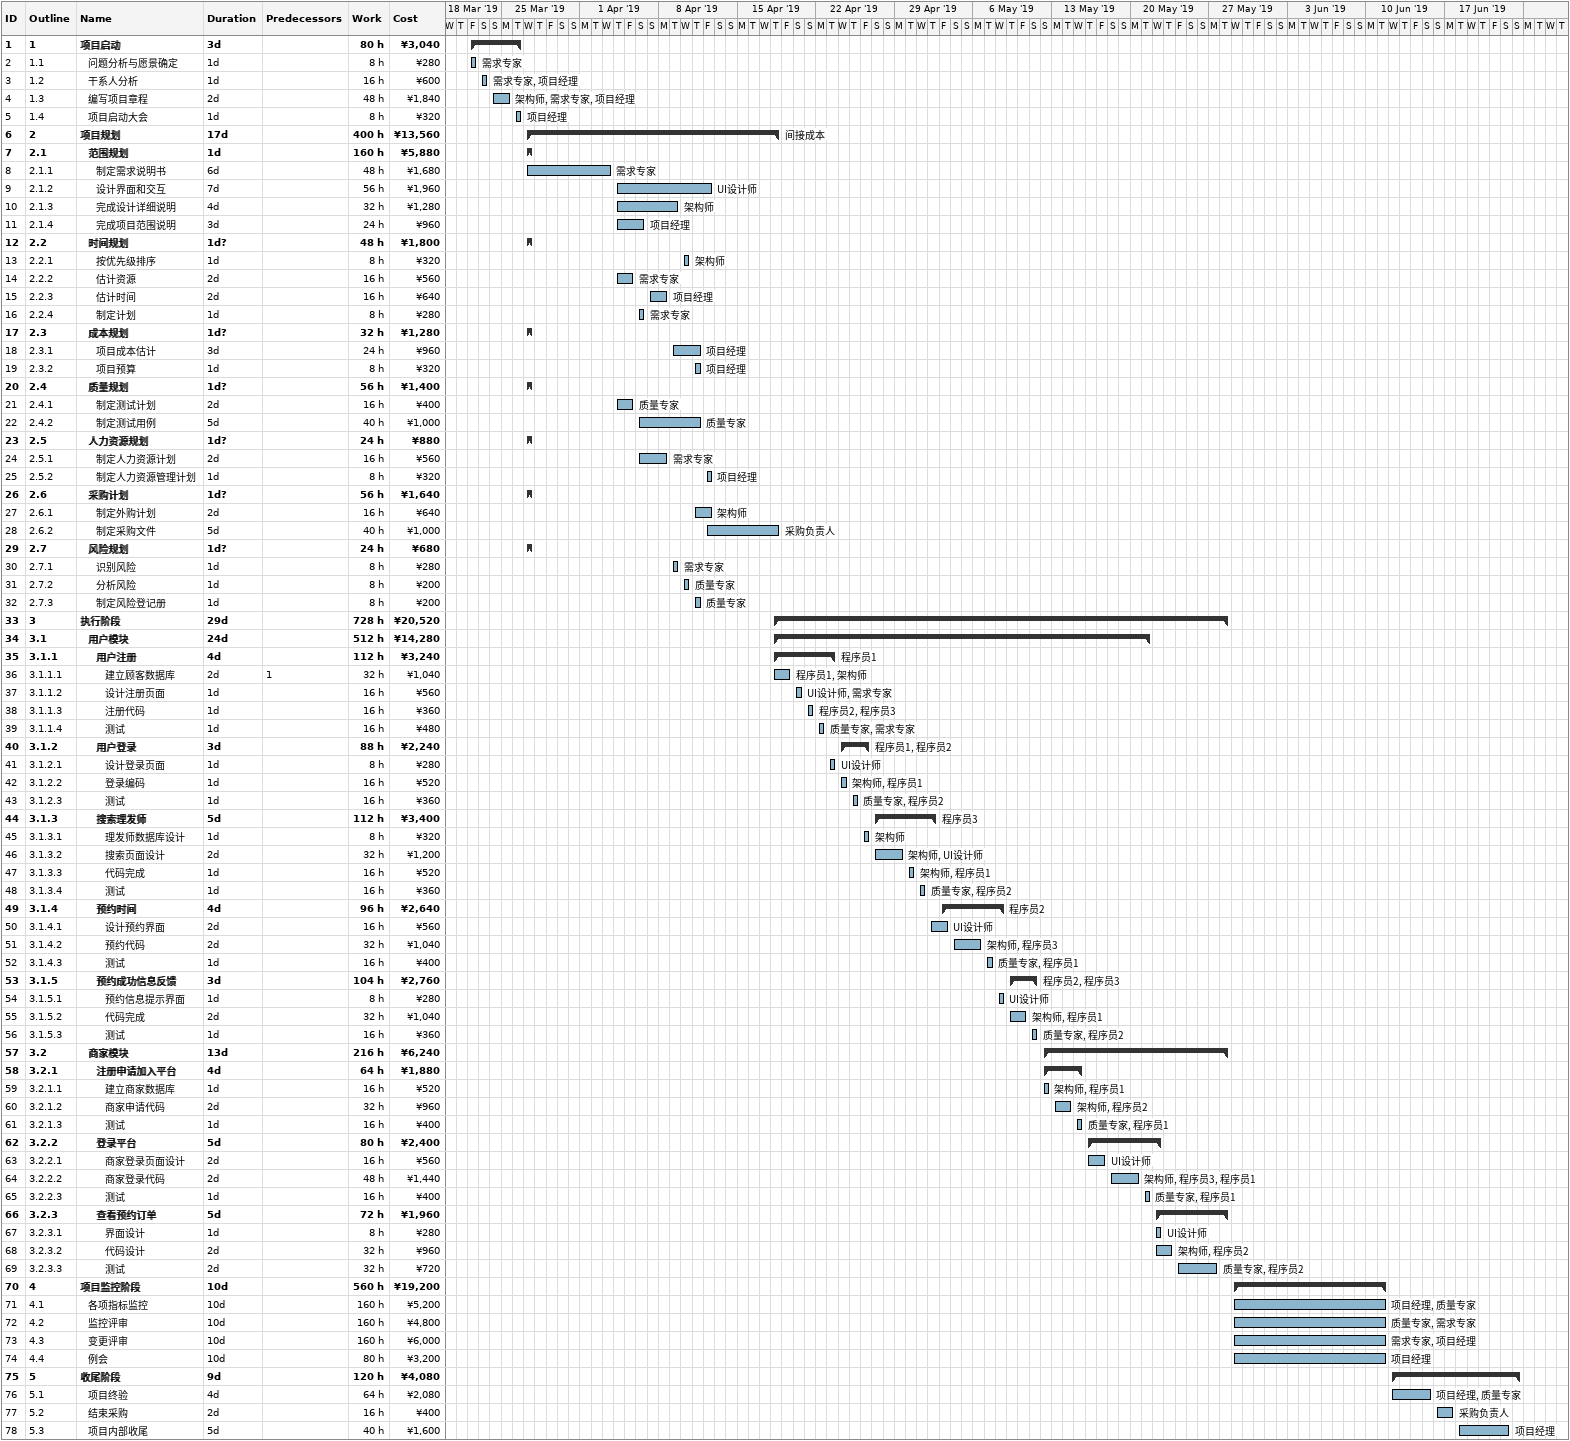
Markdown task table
| ID | WBS | Task | Duration | Start | Finish | Predecessors | Resources | Work (h) | Cost (¥) |
|---|---|---|---|---|---|---|---|---|---|
| 1 | 1 | **项目启动** | 3d | 2019-03-22 | 2019-03-26 |  |  | 80 | 3040 |
| 2 | 1.1 | 问题分析与愿景确定 | 1d | 2019-03-22 | 2019-03-22 |  | 需求专家 | 8 | 280 |
| 3 | 1.2 | 干系人分析 | 1d | 2019-03-23 | 2019-03-23 |  | 需求专家, 项目经理 | 16 | 600 |
| 4 | 1.3 | 编写项目章程 | 2d | 2019-03-24 | 2019-03-25 |  | 架构师, 需求专家, 项目经理 | 48 | 1840 |
| 5 | 1.4 | 项目启动大会 | 1d | 2019-03-26 | 2019-03-26 |  | 项目经理 | 8 | 320 |
| 6 | 2 | **项目规划** | 17d | 2019-03-27 | 2019-04-18 |  | 间接成本 | 400 | 13560 |
| 7 | 2.1 | **范围规划** | 1d | 2019-03-27 | 2019-03-27 |  |  | 160 | 5880 |
| 8 | 2.1.1 | 制定需求说明书 | 6d | 2019-03-27 | 2019-04-03 |  | 需求专家 | 48 | 1680 |
| 9 | 2.1.2 | 设计界面和交互 | 7d | 2019-04-04 | 2019-04-12 |  | UI设计师 | 56 | 1960 |
| 10 | 2.1.3 | 完成设计详细说明 | 4d | 2019-04-04 | 2019-04-09 |  | 架构师 | 32 | 1280 |
| 11 | 2.1.4 | 完成项目范围说明 | 3d | 2019-04-04 | 2019-04-06 |  | 项目经理 | 24 | 960 |
| 12 | 2.2 | **时间规划** | 1d? | 2019-03-27 | 2019-03-27 |  |  | 48 | 1800 |
| 13 | 2.2.1 | 按优先级排序 | 1d | 2019-04-10 | 2019-04-10 |  | 架构师 | 8 | 320 |
| 14 | 2.2.2 | 估计资源 | 2d | 2019-04-04 | 2019-04-05 |  | 需求专家 | 16 | 560 |
| 15 | 2.2.3 | 估计时间 | 2d | 2019-04-07 | 2019-04-08 |  | 项目经理 | 16 | 640 |
| 16 | 2.2.4 | 制定计划 | 1d | 2019-04-06 | 2019-04-06 |  | 需求专家 | 8 | 280 |
| 17 | 2.3 | **成本规划** | 1d? | 2019-03-27 | 2019-03-27 |  |  | 32 | 1280 |
| 18 | 2.3.1 | 项目成本估计 | 3d | 2019-04-09 | 2019-04-11 |  | 项目经理 | 24 | 960 |
| 19 | 2.3.2 | 项目预算 | 1d | 2019-04-11 | 2019-04-11 |  | 项目经理 | 8 | 320 |
| 20 | 2.4 | **质量规划** | 1d? | 2019-03-27 | 2019-03-27 |  |  | 56 | 1400 |
| 21 | 2.4.1 | 制定测试计划 | 2d | 2019-04-04 | 2019-04-05 |  | 质量专家 | 16 | 400 |
| 22 | 2.4.2 | 制定测试用例 | 5d | 2019-04-06 | 2019-04-11 |  | 质量专家 | 40 | 1000 |
| 23 | 2.5 | **人力资源规划** | 1d? | 2019-03-27 | 2019-03-27 |  |  | 24 | 880 |
| 24 | 2.5.1 | 制定人力资源计划 | 2d | 2019-04-06 | 2019-04-08 |  | 需求专家 | 16 | 560 |
| 25 | 2.5.2 | 制定人力资源管理计划 | 1d | 2019-04-12 | 2019-04-12 |  | 项目经理 | 8 | 320 |
| 26 | 2.6 | **采购计划** | 1d? | 2019-03-27 | 2019-03-27 |  |  | 56 | 1640 |
| 27 | 2.6.1 | 制定外购计划 | 2d | 2019-04-11 | 2019-04-12 |  | 架构师 | 16 | 640 |
| 28 | 2.6.2 | 制定采购文件 | 5d | 2019-04-12 | 2019-04-18 |  | 采购负责人 | 40 | 1000 |
| 29 | 2.7 | **风险规划** | 1d? | 2019-03-27 | 2019-03-27 |  |  | 24 | 680 |
| 30 | 2.7.1 | 识别风险 | 1d | 2019-04-09 | 2019-04-09 |  | 需求专家 | 8 | 280 |
| 31 | 2.7.2 | 分析风险 | 1d | 2019-04-10 | 2019-04-10 |  | 质量专家 | 8 | 200 |
| 32 | 2.7.3 | 制定风险登记册 | 1d | 2019-04-11 | 2019-04-11 |  | 质量专家 | 8 | 200 |
| 33 | 3 | **执行阶段** | 29d | 2019-04-18 | 2019-05-28 |  |  | 728 | 20520 |
| 34 | 3.1 | **用户模块** | 24d | 2019-04-18 | 2019-05-21 |  |  | 512 | 14280 |
| 35 | 3.1.1 | **用户注册** | 4d | 2019-04-18 | 2019-04-23 |  | 程序员1 | 112 | 3240 |
| 36 | 3.1.1.1 | 建立顾客数据库 | 2d | 2019-04-18 | 2019-04-19 | 1 | 程序员1, 架构师 | 32 | 1040 |
| 37 | 3.1.1.2 | 设计注册页面 | 1d | 2019-04-20 | 2019-04-20 |  | UI设计师, 需求专家 | 16 | 560 |
| 38 | 3.1.1.3 | 注册代码 | 1d | 2019-04-21 | 2019-04-21 |  | 程序员2, 程序员3 | 16 | 360 |
| 39 | 3.1.1.4 | 测试 | 1d | 2019-04-22 | 2019-04-22 |  | 质量专家, 需求专家 | 16 | 480 |
| 40 | 3.1.2 | **用户登录** | 3d | 2019-04-24 | 2019-04-26 |  | 程序员1, 程序员2 | 88 | 2240 |
| 41 | 3.1.2.1 | 设计登录页面 | 1d | 2019-04-23 | 2019-04-23 |  | UI设计师 | 8 | 280 |
| 42 | 3.1.2.2 | 登录编码 | 1d | 2019-04-24 | 2019-04-24 |  | 架构师, 程序员1 | 16 | 520 |
| 43 | 3.1.2.3 | 测试 | 1d | 2019-04-25 | 2019-04-25 |  | 质量专家, 程序员2 | 16 | 360 |
| 44 | 3.1.3 | **搜索理发师** | 5d | 2019-04-27 | 2019-05-02 |  | 程序员3 | 112 | 3400 |
| 45 | 3.1.3.1 | 理发师数据库设计 | 1d | 2019-04-26 | 2019-04-26 |  | 架构师 | 8 | 320 |
| 46 | 3.1.3.2 | 搜索页面设计 | 2d | 2019-04-27 | 2019-04-29 |  | 架构师, UI设计师 | 32 | 1200 |
| 47 | 3.1.3.3 | 代码完成 | 1d | 2019-04-30 | 2019-04-30 |  | 架构师, 程序员1 | 16 | 520 |
| 48 | 3.1.3.4 | 测试 | 1d | 2019-05-01 | 2019-05-01 |  | 质量专家, 程序员2 | 16 | 360 |
| 49 | 3.1.4 | **预约时间** | 4d | 2019-05-03 | 2019-05-08 |  | 程序员2 | 96 | 2640 |
| 50 | 3.1.4.1 | 设计预约界面 | 2d | 2019-05-02 | 2019-05-03 |  | UI设计师 | 16 | 560 |
| 51 | 3.1.4.2 | 预约代码 | 2d | 2019-05-04 | 2019-05-06 |  | 架构师, 程序员3 | 32 | 1040 |
| 52 | 3.1.4.3 | 测试 | 1d | 2019-05-07 | 2019-05-07 |  | 质量专家, 程序员1 | 16 | 400 |
| 53 | 3.1.5 | **预约成功信息反馈** | 3d | 2019-05-09 | 2019-05-11 |  | 程序员2, 程序员3 | 104 | 2760 |
| 54 | 3.1.5.1 | 预约信息提示界面 | 1d | 2019-05-08 | 2019-05-08 |  | UI设计师 | 8 | 280 |
| 55 | 3.1.5.2 | 代码完成 | 2d | 2019-05-09 | 2019-05-10 |  | 架构师, 程序员1 | 32 | 1040 |
| 56 | 3.1.5.3 | 测试 | 1d | 2019-05-11 | 2019-05-11 |  | 质量专家, 程序员2 | 16 | 360 |
| 57 | 3.2 | **商家模块** | 13d | 2019-05-12 | 2019-05-28 |  |  | 216 | 6240 |
| 58 | 3.2.1 | **注册申请加入平台** | 4d | 2019-05-12 | 2019-05-15 |  |  | 64 | 1880 |
| 59 | 3.2.1.1 | 建立商家数据库 | 1d | 2019-05-12 | 2019-05-12 |  | 架构师, 程序员1 | 16 | 520 |
| 60 | 3.2.1.2 | 商家申请代码 | 2d | 2019-05-13 | 2019-05-14 |  | 架构师, 程序员2 | 32 | 960 |
| 61 | 3.2.1.3 | 测试 | 1d | 2019-05-15 | 2019-05-15 |  | 质量专家, 程序员1 | 16 | 400 |
| 62 | 3.2.2 | **登录平台** | 5d | 2019-05-16 | 2019-05-22 |  |  | 80 | 2400 |
| 63 | 3.2.2.1 | 商家登录页面设计 | 2d | 2019-05-16 | 2019-05-17 |  | UI设计师 | 16 | 560 |
| 64 | 3.2.2.2 | 商家登录代码 | 2d | 2019-05-18 | 2019-05-20 |  | 架构师, 程序员3, 程序员1 | 48 | 1440 |
| 65 | 3.2.2.3 | 测试 | 1d | 2019-05-21 | 2019-05-21 |  | 质量专家, 程序员1 | 16 | 400 |
| 66 | 3.2.3 | **查看预约订单** | 5d | 2019-05-22 | 2019-05-28 |  |  | 72 | 1960 |
| 67 | 3.2.3.1 | 界面设计 | 1d | 2019-05-22 | 2019-05-22 |  | UI设计师 | 8 | 280 |
| 68 | 3.2.3.2 | 代码设计 | 2d | 2019-05-22 | 2019-05-23 |  | 架构师, 程序员2 | 32 | 960 |
| 69 | 3.2.3.3 | 测试 | 2d | 2019-05-24 | 2019-05-27 |  | 质量专家, 程序员2 | 32 | 720 |
| 70 | 4 | **项目监控阶段** | 10d | 2019-05-29 | 2019-06-11 |  |  | 560 | 19200 |
| 71 | 4.1 | 各项指标监控 | 10d | 2019-05-29 | 2019-06-11 |  | 项目经理, 质量专家 | 160 | 5200 |
| 72 | 4.2 | 监控评审 | 10d | 2019-05-29 | 2019-06-11 |  | 质量专家, 需求专家 | 160 | 4800 |
| 73 | 4.3 | 变更评审 | 10d | 2019-05-29 | 2019-06-11 |  | 需求专家, 项目经理 | 160 | 6000 |
| 74 | 4.4 | 例会 | 10d | 2019-05-29 | 2019-06-11 |  | 项目经理 | 80 | 3200 |
| 75 | 5 | **收尾阶段** | 9d | 2019-06-12 | 2019-06-23 |  |  | 120 | 4080 |
| 76 | 5.1 | 项目终验 | 4d | 2019-06-12 | 2019-06-15 |  | 项目经理, 质量专家 | 64 | 2080 |
| 77 | 5.2 | 结束采购 | 2d | 2019-06-16 | 2019-06-17 |  | 采购负责人 | 16 | 400 |
| 78 | 5.3 | 项目内部收尾 | 5d | 2019-06-18 | 2019-06-22 |  | 项目经理 | 40 | 1600 |
